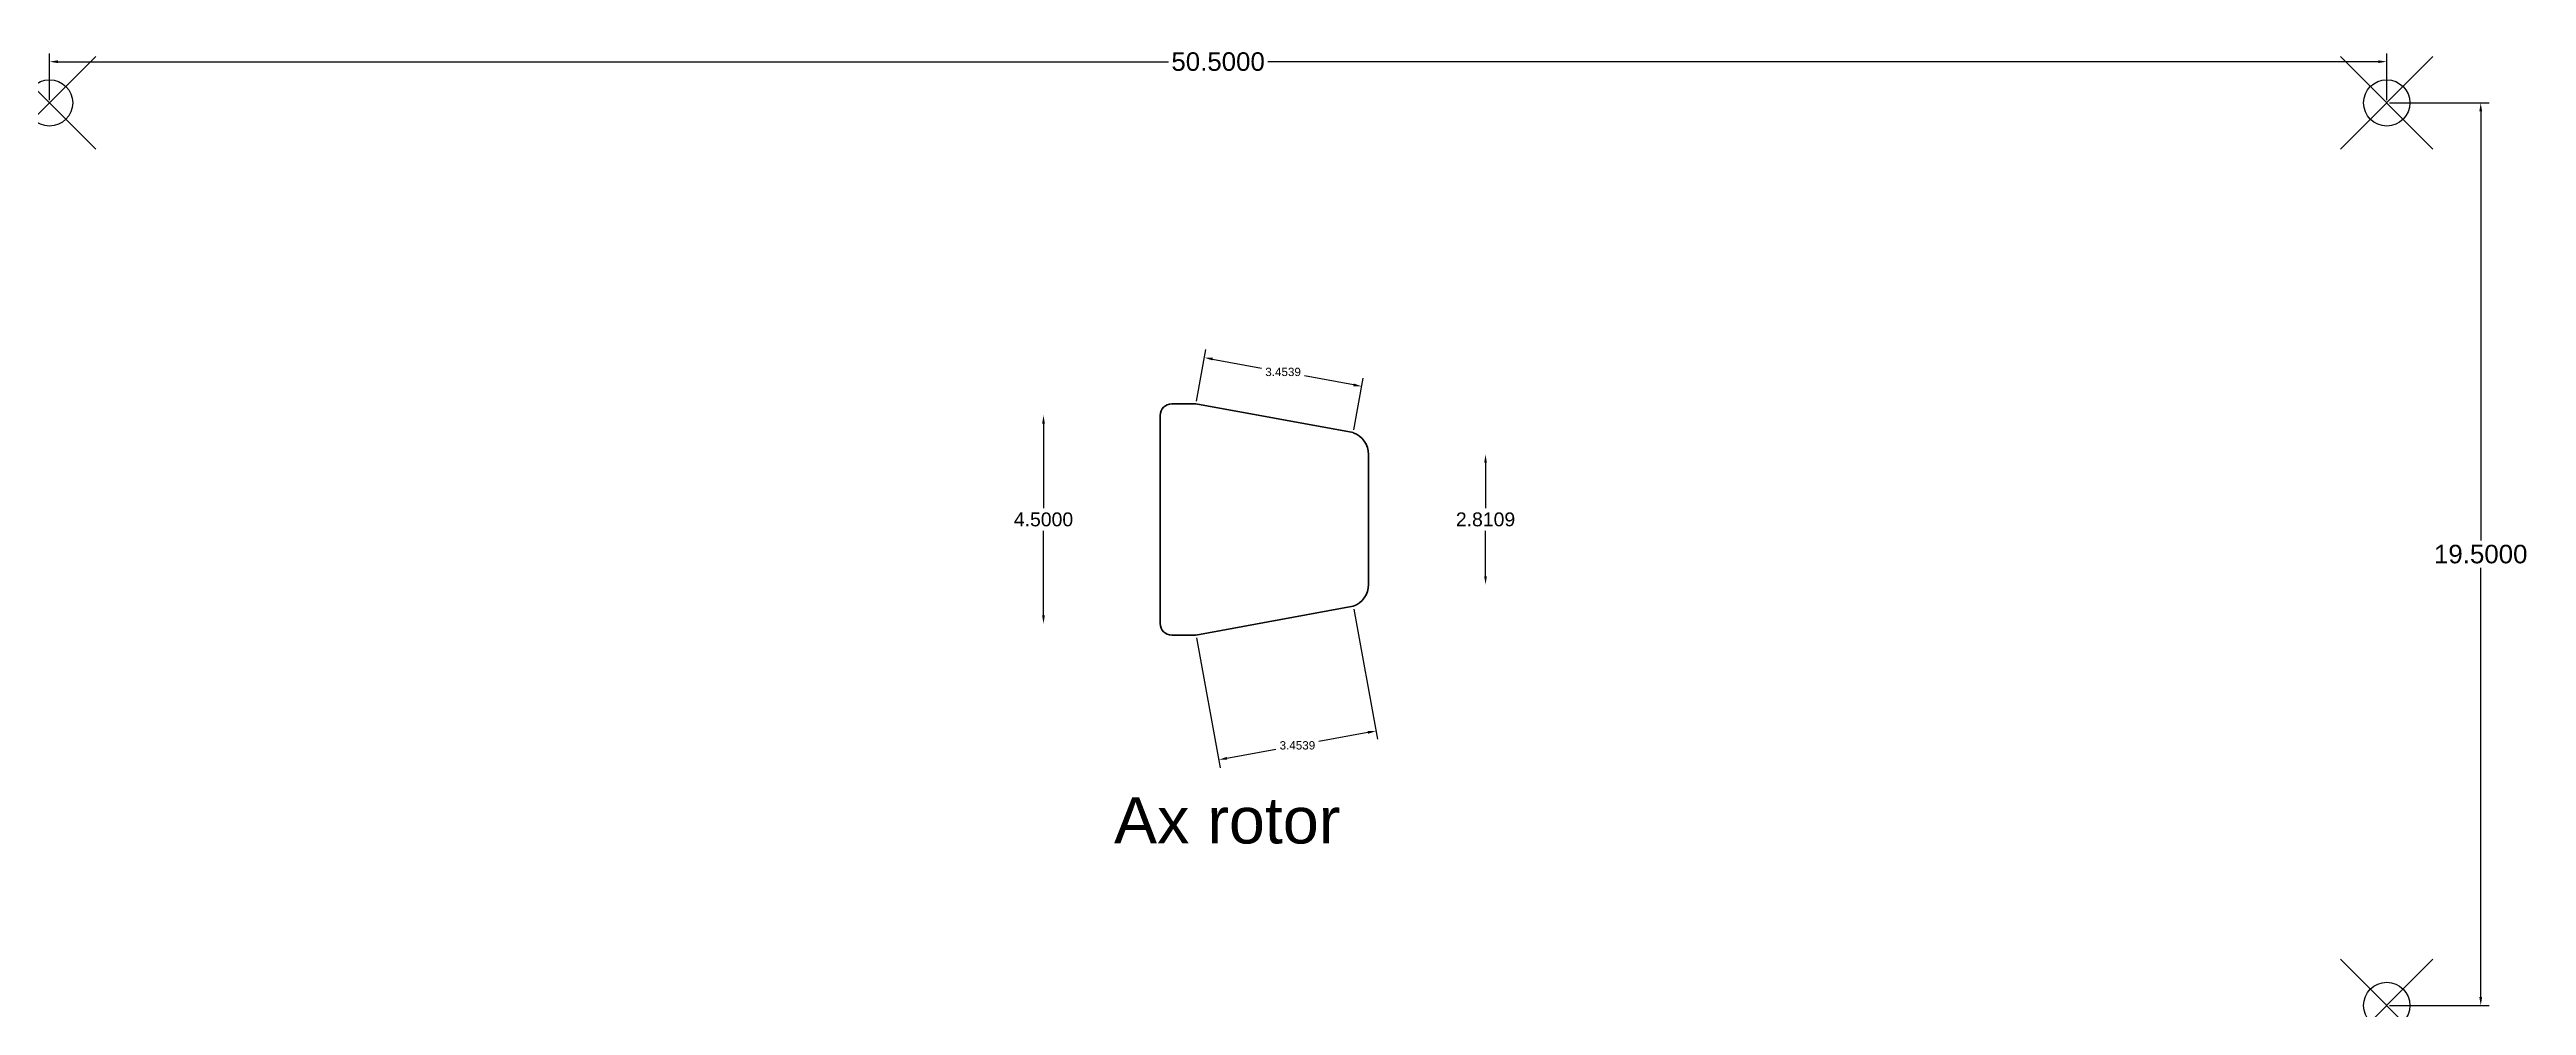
# Model space of a CAD drawing. Header units: millimetres. Extents: x 1 to 54.5, y 2 to 22.7.
import ezdxf

# ---------------------------------------------------------------- set-up
doc = ezdxf.new("R2010")
doc.units = ezdxf.units.MM
doc.header["$MEASUREMENT"] = 0
doc.header["$PDMODE"] = 35
doc.layers.add('Ax', color=254, linetype='Continuous', lineweight=30)
doc.layers.add('Cotare', color=3, linetype='Continuous')
doc.layers.add('Puncte de grip', color=1, linetype='Continuous')
doc.styles.get("Standard").update_dxf_attribs({"font": 'arial.ttf'})
doc.dimstyles.get("Standard").update_dxf_attribs({"dimtxt": 0.18, "dimasz": 0.18, "dimexe": 0.18, "dimexo": 0.0625, "dimgap": 0.09, "dimtad": 0, "dimtih": 1, "dimtoh": 1, "dimdec": 4, "dimzin": 0, "dimdsep": 46, "dimtxsty": 'Standard', "dimcen": 0.09, "dimadec": 0, "dimazin": 0, "dimtfac": 1, "dimtdec": 4, "dimtofl": 0, "dimtmove": 0, "dimatfit": 3, "dimfxl": 1, "dimtolj": 1, "dimtzin": 0, "dimarcsym": 0})

# ---------------------------------------------------------------- blocks, each defined once
blk = doc.blocks.new('*D1')
at = {"layer": 'Cotare', "color": 0, "lineweight": -2, "transparency": 16777216}
for p, q in [((1, 21.562), (1, 22.571)), ((51.5, 21.562), (51.5, 22.571)), ((1.18, 22.391), (25.175, 22.391)), ((51.32, 22.391), (27.325, 22.391))]:
    blk.add_line(p, q, dxfattribs=at)
at = {"layer": 'Cotare', "color": 0, "transparency": 16777216}
for points in [[(1.18, 22.421), (1.18, 22.361), (1, 22.391)], [(51.32, 22.421), (51.32, 22.361), (51.5, 22.391)]]:
    blk.add_solid(points, dxfattribs=at)
at = {"layer": 'Defpoints', "color": 0, "transparency": 16777216}
for p in [(51.5, 22.391), (1, 21.5), (51.5, 21.5)]:
    blk.add_point(p, dxfattribs=at)
at = {"layer": 'Cotare', "color": 0, "transparency": 16777216, "insert": (26.25, 22.391), "char_height": 0.4, "attachment_point": 5}
blk.add_mtext('\\A1;50.5000', dxfattribs=at)
blk = doc.blocks.new('*D2')
at = {"layer": 'Cotare', "color": 0, "lineweight": -2, "transparency": 16777216}
for p, q in [((51.563, 21.5), (53.712, 21.5)), ((53.532, 21.32), (53.532, 12.044)), ((53.532, 2.18), (53.532, 11.456)), ((51.563, 2), (53.712, 2))]:
    blk.add_line(p, q, dxfattribs=at)
at = {"layer": 'Cotare', "color": 0, "transparency": 16777216}
for points in [[(53.502, 21.32), (53.562, 21.32), (53.532, 21.5)], [(53.502, 2.18), (53.562, 2.18), (53.532, 2)]]:
    blk.add_solid(points, dxfattribs=at)
at = {"layer": 'Defpoints', "color": 0, "transparency": 16777216}
for p in [(51.5, 21.5), (51.5, 2), (53.532, 2)]:
    blk.add_point(p, dxfattribs=at)
at = {"layer": 'Cotare', "color": 0, "transparency": 16777216, "insert": (53.532, 11.75), "char_height": 0.4, "attachment_point": 5}
blk.add_mtext('\\A1;19.5000', dxfattribs=at)
blk = doc.blocks.new('*D9')
at = {"layer": 'Cotare', "color": 0, "lineweight": -2, "transparency": 16777216}
for p, q in [((22.477, 14.57), (22.477, 12.743)), ((22.477, 10.43), (22.477, 12.257))]:
    blk.add_line(p, q, dxfattribs=at)
at = {"layer": 'Cotare', "color": 0, "transparency": 16777216}
for points in [[(22.447, 14.57), (22.507, 14.57), (22.477, 14.75)], [(22.447, 10.43), (22.507, 10.43), (22.477, 10.25)]]:
    blk.add_solid(points, dxfattribs=at)
at = {"layer": 'Defpoints', "color": 0, "transparency": 16777216}
for p in [(25, 14.75), (22.477, 10.25), (25, 10.25)]:
    blk.add_point(p, dxfattribs=at)
at = {"layer": 'Cotare', "color": 0, "transparency": 16777216, "insert": (22.477, 12.5), "char_height": 0.3, "attachment_point": 5}
blk.add_mtext('\\A1;4.5000', dxfattribs=at)
blk = doc.blocks.new('*D10')
at = {"layer": 'Cotare', "color": 0, "lineweight": -2, "transparency": 16777216}
for p, q in [((32.028, 13.725), (32.028, 12.743)), ((32.028, 11.275), (32.028, 12.257))]:
    blk.add_line(p, q, dxfattribs=at)
at = {"layer": 'Cotare', "color": 0, "transparency": 16777216}
for points in [[(31.998, 13.725), (32.058, 13.725), (32.028, 13.905)], [(31.998, 11.275), (32.058, 11.275), (32.028, 11.095)]]:
    blk.add_solid(points, dxfattribs=at)
at = {"layer": 'Defpoints', "color": 0, "transparency": 16777216}
for p in [(29.5, 13.905), (32.028, 13.905), (29.5, 11.095)]:
    blk.add_point(p, dxfattribs=at)
at = {"layer": 'Cotare', "color": 0, "transparency": 16777216, "insert": (32.028, 12.5), "char_height": 0.3, "attachment_point": 5}
blk.add_mtext('\\A1;2.8109', dxfattribs=at)
blk = doc.blocks.new('*D15')
at = {"layer": 'Cotare', "color": 0, "lineweight": -2, "transparency": 16777216}
for p, q in [((25.783, 15.057), (25.987, 16.174)), ((26.132, 15.964), (27.19, 15.771)), ((29.176, 15.409), (28.118, 15.602)), ((29.181, 14.437), (29.385, 15.554))]:
    blk.add_line(p, q, dxfattribs=at)
at = {"layer": 'Cotare', "color": 0, "transparency": 16777216}
for points in [[(26.137, 15.994), (26.127, 15.935), (25.955, 15.997)], [(29.181, 15.438), (29.17, 15.379), (29.353, 15.376)]]:
    blk.add_solid(points, dxfattribs=at)
at = {"layer": 'Defpoints', "color": 0, "transparency": 16777216}
for p in [(25.772, 14.996), (29.353, 15.376), (29.17, 14.376)]:
    blk.add_point(p, dxfattribs=at)
at = {"layer": 'Cotare', "color": 0, "transparency": 16777216, "insert": (27.654, 15.687), "char_height": 0.18, "attachment_point": 5}
blk.add_mtext('\\A1;3.4539', dxfattribs=at)
blk = doc.blocks.new('*D16')
at = {"layer": 'Cotare', "color": 0, "lineweight": -2, "transparency": 16777216}
for p, q in [((29.181, 10.563), (29.694, 7.752)), ((25.783, 9.943), (26.297, 7.132)), ((26.441, 7.341), (27.499, 7.535)), ((29.485, 7.897), (28.427, 7.704))]:
    blk.add_line(p, q, dxfattribs=at)
at = {"layer": 'Cotare', "color": 0, "transparency": 16777216}
for points in [[(29.48, 7.927), (29.49, 7.868), (29.662, 7.929)], [(26.436, 7.371), (26.447, 7.312), (26.264, 7.309)]]:
    blk.add_solid(points, dxfattribs=at)
at = {"layer": 'Defpoints', "color": 0, "transparency": 16777216}
for p in [(29.17, 10.624), (25.772, 10.004), (29.662, 7.929)]:
    blk.add_point(p, dxfattribs=at)
at = {"layer": 'Cotare', "color": 0, "transparency": 16777216, "insert": (27.963, 7.619), "char_height": 0.18, "attachment_point": 5}
blk.add_mtext('\\A1;3.4539', dxfattribs=at)
blk = doc.blocks.new('AxRotBL')
at = {"layer": 'Ax'}
for p, q in [((0, 2.25), (0, -2.25)), ((0.25, 2.5), (0.727, 2.5)), ((0.772, 2.496), (4.17, 1.876)), ((4.5, 1.405), (4.5, -1.405)), ((0.772, -2.496), (4.17, -1.876)), ((0.25, -2.5), (0.727, -2.5))]:
    blk.add_line(p, q, dxfattribs=at)
for centre, radius, start, end in [((0.25, 2.25), 0.25, 90, 180), ((0.727, 2.25), 0.25, 79.6541, 90), ((4, 1.405), 0.5, 0, 70.1181), ((4, -1.405), 0.5, 289.8819, 0), ((0.25, -2.25), 0.25, 180, 270), ((0.727, -2.25), 0.25, 270, 280.3459)]:
    blk.add_arc(centre, radius, start, end, dxfattribs=at)

msp = doc.modelspace()

# ---------------------------------------------------------------- linework, layer by layer
at = {"layer": 'Puncte de grip'}
for p in [(1, 21.5), (51.5, 21.5), (51.5, 2)]:
    msp.add_point(p, dxfattribs=at)

# ---------------------------------------------------------------- block references
at = {"layer": 'Ax'}
msp.add_blockref('AxRotBL', (25, 12.5), dxfattribs=at)

# ---------------------------------------------------------------- texts
at = {"layer": 'Cotare', "insert": (24, 6.5), "char_height": 1, "attachment_point": 1}
msp.add_mtext_dynamic_manual_height_columns('Ax rotor', width=9.885659, gutter_width=1, heights=[0], dxfattribs=at)

# ---------------------------------------------------------------- dimensions: what is measured, and where the dimension line sits
at = {"layer": 'Cotare'}
dim = msp.add_linear_dim(base=(51.5, 22.39089), p1=(1, 21.5), p2=(51.5, 21.5), dimstyle='Standard', override={"dimtxt": 0.4}, dxfattribs=at)
dim.commit()
dim.dimension.update_dxf_attribs({"geometry": '*D1', "text_midpoint": (26.25, 22.39089)})
for base, p1, p2, override, picture, middle in [((53.53204, 2), (51.5, 21.5), (51.5, 2), {"dimtxt": 0.4}, '*D2', (53.53204, 11.75)), ((22.47702, 10.25), (25, 14.75), (25, 10.25), {"dimtxt": 0.3, "dimse1": 1, "dimse2": 1}, '*D9', (22.47702, 12.5)), ((32.02799, 13.90544), (29.5, 11.09456), (29.5, 13.90544), {"dimtxt": 0.3, "dimse1": 1, "dimse2": 1}, '*D10', (32.02799, 12.5))]:
    dim = msp.add_linear_dim(base=base, p1=p1, p2=p2, angle=90, dimstyle='Standard', override=override, dxfattribs=at)
    dim.commit()
    dim.dimension.update_dxf_attribs({"geometry": picture, "text_midpoint": middle})
for p1, p2, distance, picture, middle in [((25.77226, 14.99594), (29.17004, 14.37564), 1.01733, '*D15', (27.65385, 15.68657)), ((25.77226, 10.00406), (29.17004, 10.62436), -2.73952, '*D16', (27.96314, 7.61923))]:
    dim = msp.add_aligned_dim(p1=p1, p2=p2, distance=distance, dimstyle='Standard', dxfattribs=at)
    dim.commit()
    dim.dimension.update_dxf_attribs({"geometry": picture, "text_midpoint": middle})

doc.saveas('drawing.dxf')
